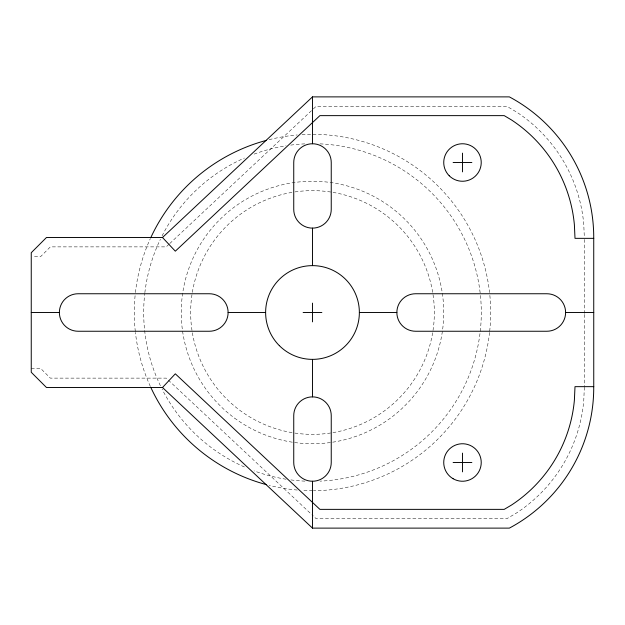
<?xml version="1.0" encoding="UTF-8"?>
<svg xmlns="http://www.w3.org/2000/svg" width="625" height="625" viewBox="0 0 625 625"><rect width="100%" height="100%" fill="white"/><g stroke="black" fill="none" stroke-linecap="round" stroke-linejoin="round"><path stroke-width="0.47" stroke-dasharray="3.12 2.34" d="M584.359 387.18L583.742 400.992A149.984 149.984 0 0 1 516.562 512.953L506.789 518.742L316.195 518.742L311.93 514.742M169.047 244.211L166.203 246.875L50.352 246.875L40.625 256.609L33.125 256.609M169.758 243.547L312.641 109.586M313.352 108.922L316.195 106.258L506.789 106.258L516.562 112.047A149.984 149.984 0 0 1 583.742 224.008L584.359 237.82M31.25 368.391L40.625 368.391L50.352 378.125L166.203 378.125L167.625 379.453M168.336 380.125L311.219 514.078M584.375 239.43L584.375 313.477M584.375 314.445L584.375 386.547M294.977 191.906A121.859 121.859 0 0 1 434.344 313.477A121.859 121.859 0 0 1 293.047 432.797M292.078 432.633A121.859 121.859 0 0 1 294.008 192.055M489.859 295.383A178.195 178.195 0 0 1 489.664 331.508M489.562 332.453A178.195 178.195 0 0 1 313.438 490.688M312.492 490.695A178.195 178.195 0 0 1 302.023 490.383M297.273 490.039A178.195 178.195 0 0 1 269.141 485.336M150.328 386.367A178.195 178.195 0 0 1 135.422 332.453M135.312 331.508A178.195 178.195 0 0 1 135.312 293.492M135.422 292.547A178.195 178.195 0 0 1 150.328 238.633M269.141 139.664A178.195 178.195 0 0 1 297.273 134.961M302.023 134.617A178.195 178.195 0 0 1 489.562 292.547M480.438 295.477A168.805 168.805 0 0 1 320.062 481.133M304.922 481.133A168.805 168.805 0 0 1 290.773 479.898M286.086 479.227A168.805 168.805 0 0 1 254.07 470.875M244.406 466.961A168.805 168.805 0 0 1 162.086 389.133M160.406 385.742A168.805 168.805 0 0 1 144.75 293.602M144.859 292.664A168.805 168.805 0 0 1 160.406 239.258M162.086 235.867A168.805 168.805 0 0 1 244.406 158.039M254.07 154.125A168.805 168.805 0 0 1 286.086 145.773M290.773 145.102A168.805 168.805 0 0 1 304.922 143.867M320.062 143.867A168.805 168.805 0 0 1 480.234 293.602M234.555 418.102A131.242 131.242 0 0 0 442.914 327.195A131.242 131.242 0 0 0 260.008 192.203A131.242 131.242 0 0 0 234.555 418.102"/><path stroke-width="0.94" d="M593.75 386.656L593.734 387.5A159.367 159.367 0 0 1 509.359 528.117L312.492 528.117L162.492 387.5L46.469 387.5L31.25 372.273L31.25 252.727L46.469 237.5L162.492 237.5L312.492 96.883L509.359 96.883A159.367 159.367 0 0 1 593.734 237.5L593.75 386.656L575 386.656L574.391 400.141A140.602 140.602 0 0 1 511.414 505.102L504.219 509.367L319.906 509.367L175.32 373.82L162.492 387.5M453.109 162.508L471.859 162.508M593.75 238.344L575 238.344L574.391 224.859A140.602 140.602 0 0 0 511.414 119.898L504.219 115.633L319.906 115.633L175.32 251.18L162.492 237.5M31.25 312.5L59.375 312.5A18.75 18.75 0 0 1 78.125 293.75L209.367 293.75A18.75 18.75 0 0 1 228.117 312.5L265.617 312.5M303.117 312.5L321.867 312.5M359.367 312.5L396.859 312.5A18.75 18.75 0 0 1 415.609 293.75L546.859 293.75A18.75 18.75 0 0 1 565.609 312.5L593.75 312.5M453.109 462.492L471.859 462.492M462.484 153.133L462.484 171.883M462.484 453.117L462.484 471.867M312.492 96.883L312.492 143.758A18.75 18.75 0 0 1 331.242 162.508L331.242 209.375A18.75 18.75 0 0 1 312.492 228.125L312.492 265.625M312.492 303.125L312.492 321.875M312.492 359.375L312.492 396.875A18.75 18.75 0 0 1 331.242 415.625L331.242 462.492A18.75 18.75 0 0 1 312.492 481.242L312.492 528.117M565.609 312.5A18.75 18.75 0 0 1 546.859 331.25L415.609 331.25A18.75 18.75 0 0 1 396.859 312.5M312.492 143.758A18.75 18.75 0 0 0 293.742 162.508L293.742 209.375A18.75 18.75 0 0 0 312.492 228.125M59.375 312.5A18.75 18.75 0 0 0 78.125 331.25L209.367 331.25A18.75 18.75 0 0 0 228.117 312.5M312.492 481.242A18.75 18.75 0 0 1 293.742 462.492L293.742 415.625A18.75 18.75 0 0 1 312.492 396.875M266.375 484.625A178.195 178.195 0 0 1 150.727 387.234M150.727 237.766A178.195 178.195 0 0 1 266.375 140.375M279.344 345.641A46.875 46.875 0 0 0 357.766 324.633A46.875 46.875 0 0 0 300.359 267.227A46.875 46.875 0 0 0 279.344 345.641M449.227 175.766A18.75 18.75 0 0 0 480.594 167.359A18.75 18.75 0 0 0 457.633 144.398A18.75 18.75 0 0 0 449.227 175.766M453.109 478.734A18.75 18.75 0 0 0 481.234 462.492A18.75 18.75 0 0 0 453.109 446.258A18.75 18.75 0 0 0 453.109 478.734"/></g></svg>
